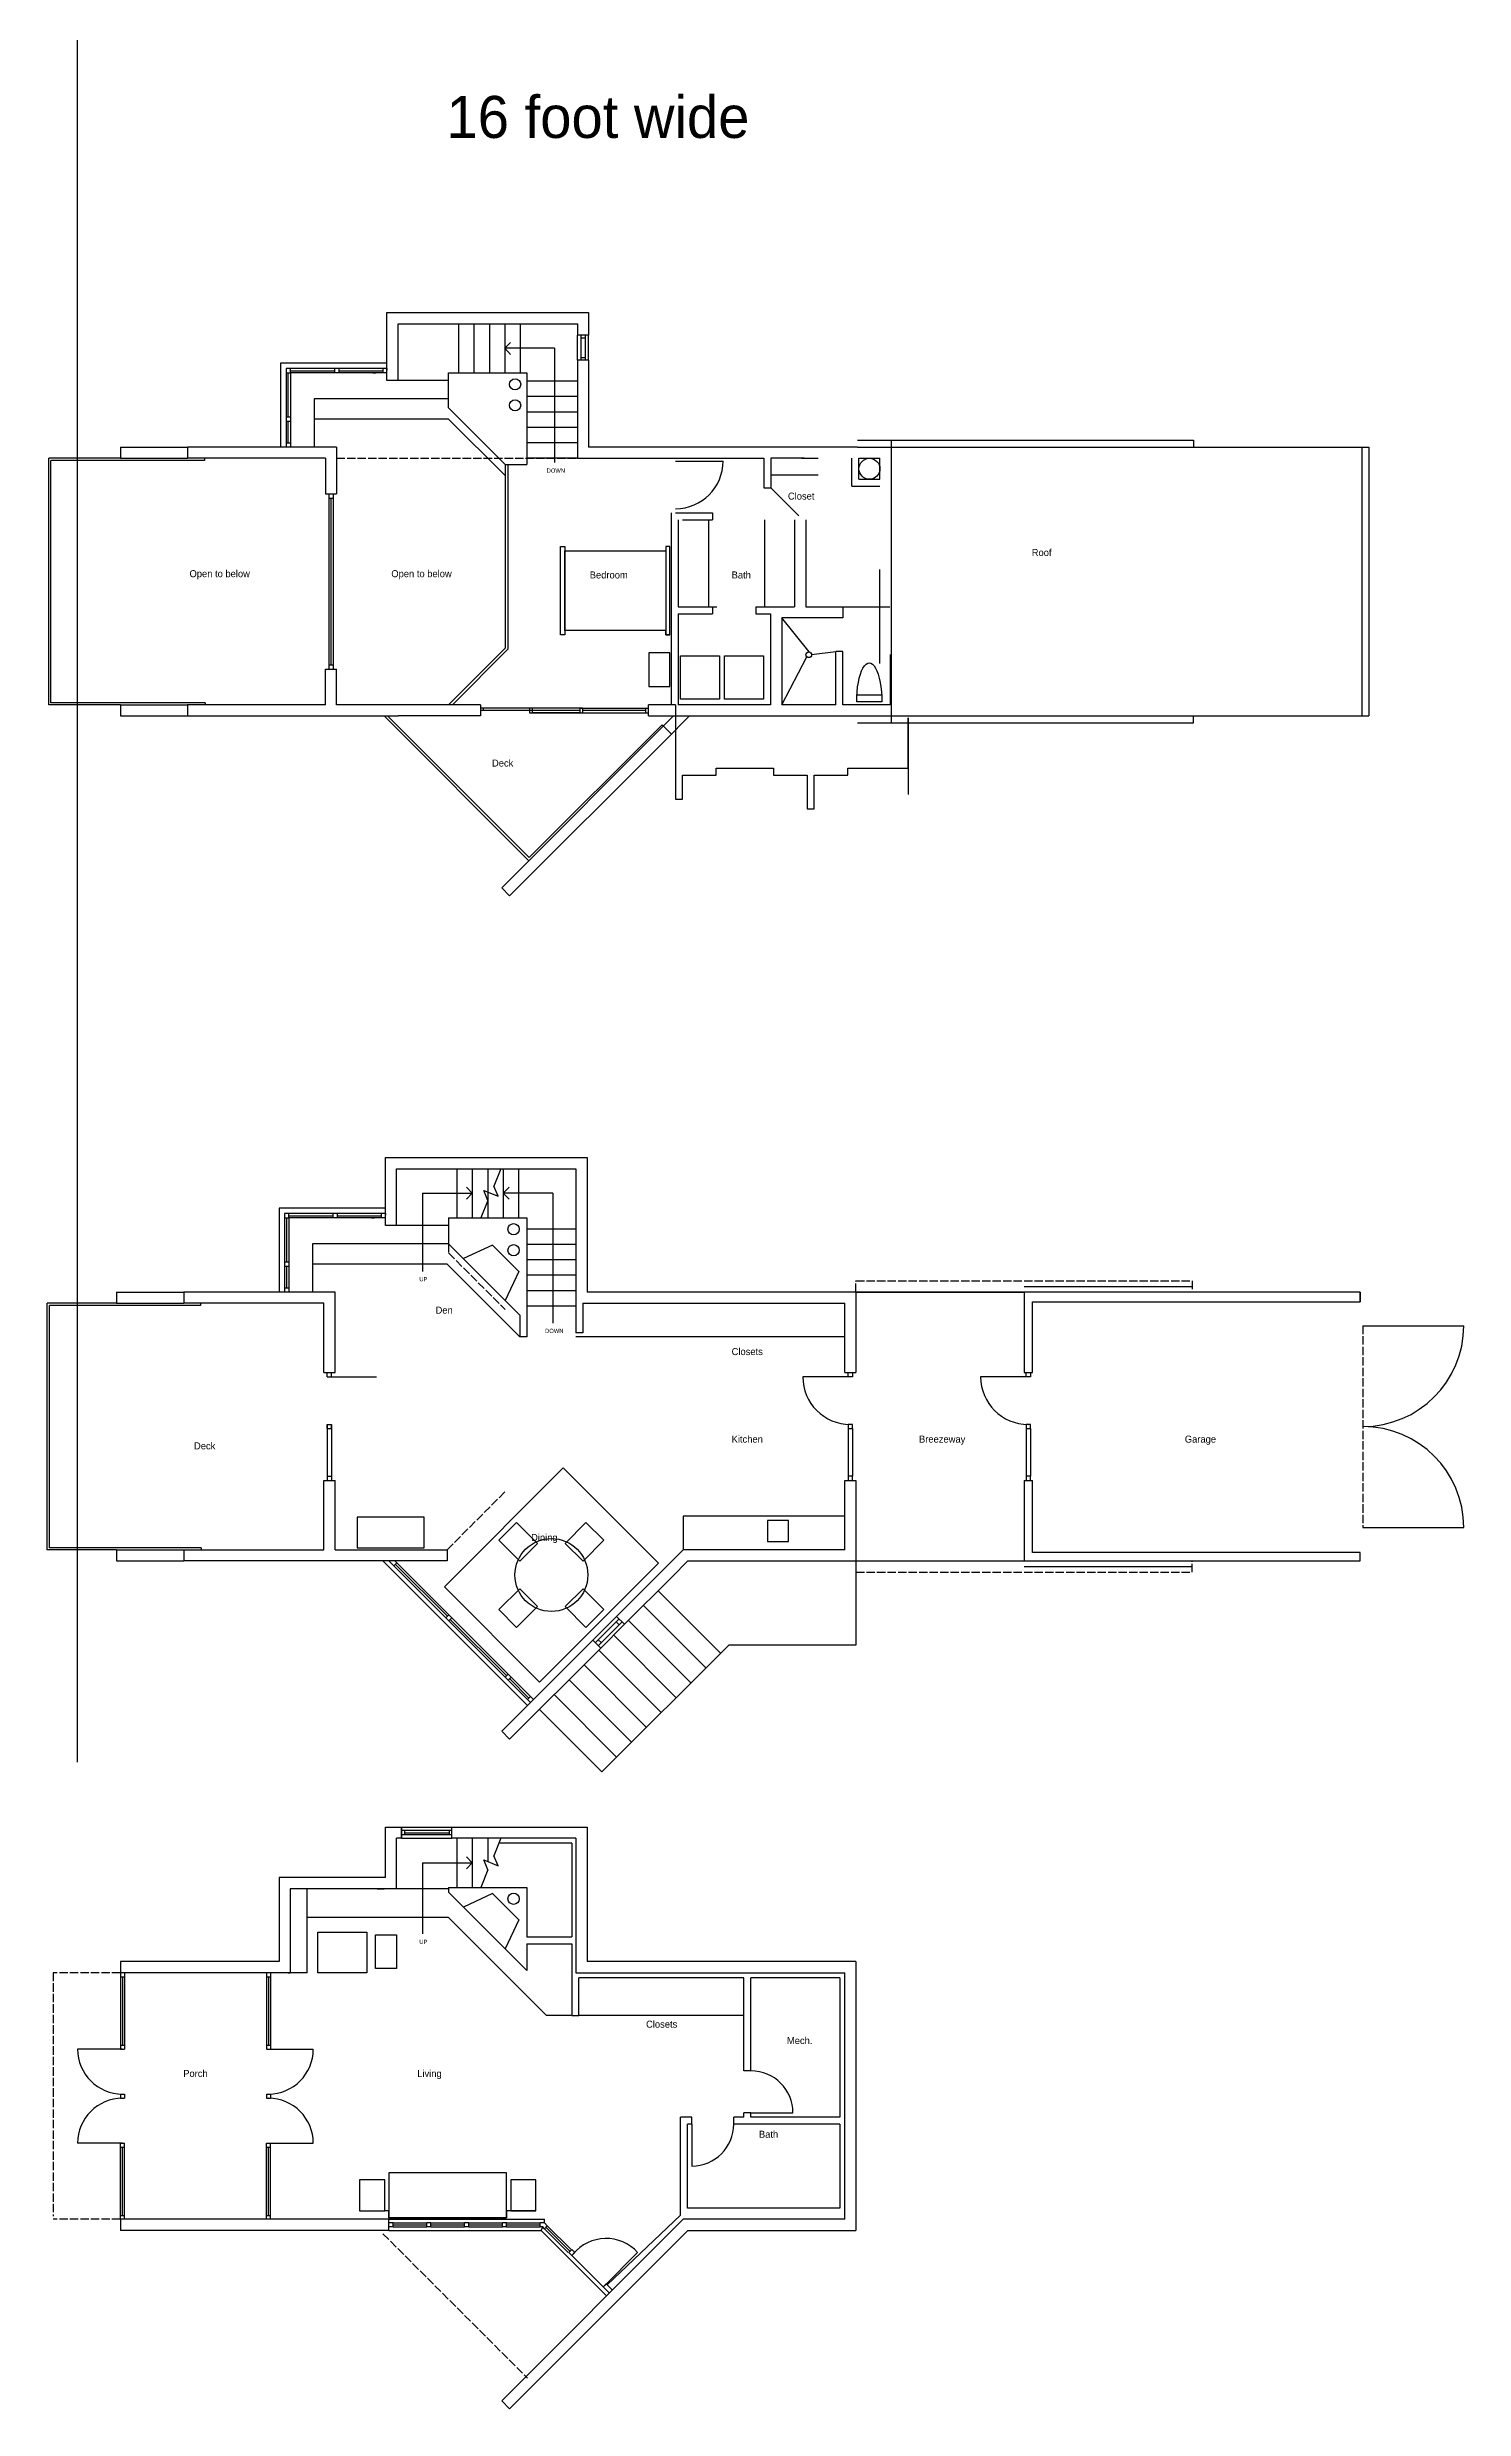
# Model space of a CAD drawing. Header units: inches. Extents: x -16498 to 2265, y 141 to 7454.
# Drawn here: x -3646 to -2634, y 1076 to 2762 of the extents above; entities that cross this region are included whole.
import ezdxf

# ---------------------------------------------------------------- set-up
doc = ezdxf.new("R2010")
doc.units = ezdxf.units.IN
doc.header["$LTSCALE"] = 0.5
doc.header["$MEASUREMENT"] = 0
doc.linetypes.add('ACAD_ISO02W100', pattern=[15, 12, -3])
doc.layers.get('0').update_dxf_attribs({"color": 253})
for name, color, linetype in [('A-doors', 254, 'Continuous'), ('A-Elev-North', 7, 'Continuous'), ('A-Elev-South', 7, 'Continuous'), ('A-fixtures', 140, 'Continuous'), ('A-furniture', 33, 'Continuous'), ('A-glazing', 252, 'Continuous'), ('A-millwork', 252, 'Continuous'), ('A-roof', 253, 'Continuous'), ('A-soffit', 251, 'ACAD_ISO02W100'), ('A-stairs', 252, 'Continuous'), ('A-text', 254, 'Continuous'), ('A-walls', 7, 'Continuous'), ('construction', 160, 'Continuous')]:
    doc.layers.add(name, color=color, linetype=linetype)

msp = doc.modelspace()

# ---------------------------------------------------------------- linework, layer by layer
for p, q in [((-2948.2, 1873.2), (-3068.2, 1873.2)), ((-3068.2, 1873.2), (-2948.2, 1873.2)), ((-3068.2, 1681.2), (-2948.2, 1681.2))]:
    msp.add_line(p, q)
at = {"layer": 'A-doors'}
for p, q in [((-3447.1, 2443), (-3439.1, 2443)), ((-3444.6, 2443), (-3444.6, 2318)), ((-3444.6, 2440), (-3441.6, 2440)), ((-3441.6, 2443), (-3441.6, 2318)), ((-3444.6, 2321), (-3441.6, 2321)), ((-2948.2, 1877.2), (-2828.2, 1877.2)), ((-2706.2, 1849.2), (-2634.2, 1849.2)), ((-3448.2, 1815.7), (-3440.7, 1815.7)), ((-3445.7, 1812.7), (-3442.7, 1812.7)), ((-3072.2, 1812.7), (-3106.2, 1812.7)), ((-3073.7, 1812.7), (-3073.7, 1815.7)), ((-3073.7, 1815.7), (-3070.7, 1815.7)), ((-3070.7, 1812.7), (-3073.7, 1812.7)), ((-3070.7, 1815.7), (-3070.7, 1812.7)), ((-2945.2, 1812.7), (-2979.2, 1812.7)), ((-2946.7, 1812.7), (-2946.7, 1815.7)), ((-2946.7, 1815.7), (-2943.7, 1815.7)), ((-2943.7, 1812.7), (-2946.7, 1812.7)), ((-2943.7, 1815.7), (-2943.7, 1812.7)), ((-3445.7, 1778.7), (-3442.7, 1778.7)), ((-3445.7, 1775.7), (-3445.7, 1778.7)), ((-3445.7, 1778.7), (-3442.7, 1778.7)), ((-3445.7, 1778.7), (-3445.7, 1775.7)), ((-3445.7, 1775.7), (-3442.7, 1775.7)), ((-3445.7, 1775.7), (-3442.7, 1775.7)), ((-3442.7, 1775.7), (-3442.7, 1778.7)), ((-3442.7, 1778.7), (-3442.7, 1775.7)), ((-3073.7, 1778.7), (-3073.7, 1775.7)), ((-3070.7, 1778.7), (-3073.7, 1778.7)), ((-3073.7, 1775.7), (-3070.7, 1775.7)), ((-3070.7, 1775.7), (-3070.7, 1778.7)), ((-2946.7, 1778.7), (-2946.7, 1775.7)), ((-2943.7, 1778.7), (-2946.7, 1778.7)), ((-2946.7, 1775.7), (-2943.7, 1775.7)), ((-2943.7, 1775.7), (-2943.7, 1778.7)), ((-3448.2, 1738.7), (-3440.7, 1738.7)), ((-3445.7, 1741.7), (-3442.7, 1741.7)), ((-3073.7, 1741.7), (-3073.7, 1738.7)), ((-3070.7, 1741.7), (-3073.7, 1741.7)), ((-3073.7, 1738.7), (-3070.7, 1738.7)), ((-3070.7, 1738.7), (-3070.7, 1741.7)), ((-2946.7, 1741.7), (-2946.7, 1738.7)), ((-2943.7, 1741.7), (-2946.7, 1741.7)), ((-2946.7, 1738.7), (-2943.7, 1738.7)), ((-2943.7, 1738.7), (-2943.7, 1741.7)), ((-2706.2, 1705.2), (-2634.2, 1705.2)), ((-2948.2, 1677.2), (-2828.2, 1677.2)), ((-3593.5, 1387.2, -4869.3), (-3593.5, 1384.2, -4869.3)), ((-3593.5, 1384.2, -4869.3), (-3590.5, 1384.2, -4869.3)), ((-3590.5, 1387.2, -4869.3), (-3590.5, 1384.2, -4869.3)), ((-3489.2, 1387.2), (-3489.2, 1384.2)), ((-3489.2, 1384.2), (-3486.2, 1384.2)), ((-3486.2, 1387.2), (-3486.2, 1384.2)), ((-3592, 1332.6, -4869.3), (-3624, 1332.6, -4869.3)), ((-3593.5, 1335.6, -4869.3), (-3593.5, 1332.6, -4869.3)), ((-3593.5, 1335.6, -4869.3), (-3590.5, 1335.6, -4869.3)), ((-3593.5, 1332.6, -4869.3), (-3590.5, 1332.6, -4869.3)), ((-3590.5, 1335.6, -4869.3), (-3590.5, 1332.6, -4869.3)), ((-3489.2, 1335.6), (-3486.2, 1335.6)), ((-3489.2, 1335.6), (-3489.2, 1332.6)), ((-3489.2, 1332.6), (-3486.2, 1332.6)), ((-3487.7, 1332.6), (-3455.7, 1332.6)), ((-3486.2, 1335.6), (-3486.2, 1332.6)), ((-3593.5, 1300.6, -4869.3), (-3590.5, 1300.6, -4869.3)), ((-3593.5, 1300.6, -4869.3), (-3593.5, 1297.6, -4869.3)), ((-3590.5, 1300.6, -4869.3), (-3590.5, 1297.6, -4869.3)), ((-3489.2, 1300.6), (-3489.2, 1297.6)), ((-3489.2, 1300.6), (-3486.2, 1300.6)), ((-3486.2, 1300.6), (-3486.2, 1297.6)), ((-3593.5, 1297.6, -4869.3), (-3590.5, 1297.6, -4869.3)), ((-3489.2, 1297.6), (-3486.2, 1297.6)), ((-3143.2, 1287.2), (-3113.2, 1287.2)), ((-3592, 1265.6, -4869.3), (-3624, 1265.6, -4869.3)), ((-3593.5, 1265.6, -4869.3), (-3590.5, 1265.6, -4869.3)), ((-3593.5, 1262.6, -4869.3), (-3593.5, 1265.6, -4869.3)), ((-3590.5, 1262.6, -4869.3), (-3590.5, 1265.6, -4869.3)), ((-3489.2, 1262.6), (-3489.2, 1265.6)), ((-3489.2, 1265.6), (-3486.2, 1265.6)), ((-3487.7, 1265.6), (-3455.7, 1265.6)), ((-3486.2, 1262.6), (-3486.2, 1265.6)), ((-3185.5, 1279.2), (-3185.5, 1249.2)), ((-3593.5, 1262.6, -4869.3), (-3590.5, 1262.6, -4869.3)), ((-3489.2, 1262.6), (-3486.2, 1262.6)), ((-3593.5, 1214, -4869.3), (-3590.5, 1214, -4869.3)), ((-3593.5, 1211.2, -4869.3), (-3593.5, 1214, -4869.3)), ((-3590.5, 1211.2, -4869.3), (-3590.5, 1214, -4869.3)), ((-3489.2, 1211.2), (-3489.2, 1214)), ((-3489.2, 1214), (-3486.2, 1214)), ((-3486.2, 1211.2), (-3486.2, 1214)), ((-3248.1, 1163.5), (-3224.1, 1187.5))]:
    msp.add_line(p, q, dxfattribs=at)
at = {"layer": 'A-doors', "color": 252}
for p, q in [((-2946.7, 1775.7), (-2946.7, 1741.7)), ((-2943.7, 1775.7), (-2943.7, 1741.7))]:
    msp.add_line(p, q, dxfattribs=at)
at = {"layer": 'A-doors'}
for centre, radius, start, end in [((-3197.1, 2466.5), 34, 270, 0), ((-2706.2, 1849.2), 72, 270, 0), ((-3072.2, 1812.7), 34, 180, 270), ((-2945.2, 1812.7), 34, 180, 270), ((-2706.2, 1705.2), 72, 0, 90), ((-3592, 1332.6, -4869.3), 32, 180, 270), ((-3487.7, 1332.6), 32, 270, 0), ((-3143.2, 1287.2), 30, 0, 90), ((-3592, 1265.6, -4869.3), 32, 90, 180), ((-3487.7, 1265.6), 32, 0, 90), ((-3185.5, 1279.2), 30, 270, 0), ((-3246.6, 1167.1), 30.4, 42.2483, 140.4556)]:
    msp.add_arc(centre, radius, start, end, dxfattribs=at)
at = {"layer": 'A-Elev-North', "color": 253}
for p, q in [((-3403.1, 2536.5), (-3479.1, 2536.5)), ((-3479.1, 2536.5), (-3479.1, 2476.5)), ((-3359.1, 2524), (-3395.1, 2524)), ((-3455.1, 2511), (-3455.1, 2476.5)), ((-3359.1, 2511), (-3455.1, 2511)), ((-3455.1, 2511), (-3455.1, 2476.5)), ((-3404.2, 1933.2), (-3480.2, 1933.2)), ((-3480.2, 1933.2), (-3480.2, 1873.2)), ((-3359.1, 1907.7), (-3456.2, 1907.7)), ((-3456.2, 1907.7), (-3456.2, 1873.2)), ((-3359.1, 1920.7), (-3396.2, 1920.7)), ((-3359.1, 1447.2), (-3396.2, 1447.2))]:
    msp.add_line(p, q, dxfattribs=at)
at = {"layer": 'A-Elev-North', "color": 252}
for p, q in [((-3440.6, 2532.5), (-3440.6, 2529.5)), ((-3437.6, 2532.5), (-3437.6, 2529.5)), ((-3441.7, 1929.2), (-3441.7, 1926.2)), ((-3438.7, 1929.2), (-3438.7, 1926.2))]:
    msp.add_line(p, q, dxfattribs=at)
at = {"layer": 'A-Elev-North'}
for p, q in [((-3403.1, 2532.5), (-3403.1, 2531.5)), ((-3404.2, 1929.2), (-3404.2, 1928.2)), ((-3271.2, 1479.7), (-3271.2, 1412.8)), ((-3271.2, 1407.8), (-3271.2, 1356.7))]:
    msp.add_line(p, q, dxfattribs=at)
at = {"layer": 'A-Elev-North', "color": 254}
for p, q in [((-3401.7, 1681.2), (-3398.1, 1677.7)), ((-3396, 1679.8), (-3397.4, 1681.2)), ((-3361.1, 1640.6), (-3358.9, 1638.5)), ((-3356.8, 1640.6), (-3358.9, 1642.7)), ((-3358.9, 1638.5), (-3357.9, 1639.5))]:
    msp.add_line(p, q, dxfattribs=at)
at = {"layer": 'A-Elev-North', "color": 7}
for p, q in [((-3318.6, 1598.2), (-3316.5, 1596)), ((-3316.5, 1600.3), (-3314.4, 1598.2)), ((-3302.7, 1582.3), (-3300.6, 1580.1)), ((-3300.6, 1584.4), (-3298.5, 1582.3))]:
    msp.add_line(p, q, dxfattribs=at)
at = {"layer": 'A-Elev-South', "color": 253}
for p, q in [((-3593.5, 2476.5, -4869.3), (-3545.5, 2476.5, -4869.3)), ((-3593.5, 2468.5, -4869.3), (-3545.5, 2468.5, -4869.3)), ((-3593.5, 2292.5, -4869.3), (-3545.5, 2292.5, -4869.3)), ((-3593.5, 2284.5, -4869.3), (-3545.5, 2284.5, -4869.3)), ((-3265.4, 2286.7), (-3299.4, 2286.7)), ((-3596.2, 1873.2), (-3548.2, 1873.2)), ((-3596.2, 1865.2), (-3548.2, 1865.2)), ((-3596.2, 1689.2), (-3548.2, 1689.2)), ((-3548.2, 1689.2), (-3448.2, 1689.2)), ((-3440.2, 1689.2), (-3360.2, 1689.2)), ((-3596.2, 1681.2), (-3548.2, 1681.2)), ((-3068.2, 1681.2), (-3068.2, 1621.2)), ((-3209.4, 1660), (-3164.9, 1615.5)), ((-3230.6, 1638.8), (-3186.1, 1594.3)), ((-3220, 1649.4), (-3175.5, 1604.9)), ((-3159.1, 1621.2), (-3249.7, 1530.6)), ((-3241.2, 1628.2), (-3196.7, 1583.6)), ((-3068.2, 1621.2), (-3159.1, 1621.2)), ((-3262.4, 1607), (-3217.9, 1562.4)), ((-3251.8, 1617.6), (-3207.3, 1573)), ((-3283.7, 1585.8), (-3239.1, 1541.2)), ((-3273, 1596.4), (-3228.5, 1551.8)), ((-3294.3, 1575.2), (-3249.7, 1530.6))]:
    msp.add_line(p, q, dxfattribs=at)
at = {"layer": 'A-Elev-South', "color": 7}
for p, q in [((-3545.5, 2284.5, -4869.3), (-3395.1, 2284.5)), ((-3315.5, 1553.9), (-3250.4, 1619)), ((-3321.1, 1559.6), (-3315.5, 1553.9))]:
    msp.add_line(p, q, dxfattribs=at)
at = {"layer": 'A-Elev-South', "color": 250}
msp.add_line((-3265.4, 2290.2), (-3299.4, 2290.2), dxfattribs=at)
at = {"layer": 'A-Elev-South', "color": 251}
for p in [(-3265.4, 2290.2), (-3263.4, 2290.2)]:
    msp.add_line(p, (-3216.4, 2290.2), dxfattribs=at)
at = {"layer": 'A-fixtures'}
for p, q in [((-3101.7, 2330.2), (-3121.2, 2354.5)), ((-3121.2, 2292.5), (-3103.3, 2326.8)), ((-3099.9, 2328.5), (-3082.7, 2330.5)), ((-3049.7, 2294.5), (-3067.7, 2294.5)), ((-3067.5, 2299.5), (-3049.8, 2299.5))]:
    msp.add_line(p, q, dxfattribs=at)
for points in [[(-3193.6, 2327.5), (-3165.6, 2327.5), (-3165.6, 2296.5), (-3193.6, 2296.5), (-3193.6, 2327.5)], [(-3162.2, 2327.5), (-3134.2, 2327.5), (-3134.2, 2296.5), (-3162.2, 2296.5), (-3162.2, 2327.5)]]:
    msp.add_lwpolyline(points, dxfattribs=at)
for centre, radius in [((-3058.6, 2461), 7.5), ((-3101.9, 2328.2), 2)]:
    msp.add_circle(centre, radius, dxfattribs=at)
at = {"layer": 'A-fixtures', "extrusion": (0, 0, -1)}
msp.add_ellipse((-3058.7, 2294.5), major_axis=(0, -28), ratio=0.321429, start_param=1.570796, end_param=4.712389, dxfattribs=at)
at = {"layer": 'A-furniture'}
for points in [[(-3201.1, 2342.5), (-3201.1, 2405.5), (-3204.1, 2405.5), (-3204.1, 2342.5), (-3201.1, 2342.5), (-3204.1, 2342.5), (-3204.1, 2345.5), (-3276.1, 2345.5), (-3276.1, 2342.5), (-3276.1, 2342.5), (-3279.1, 2342.5), (-3279.1, 2405.5), (-3276.1, 2405.5), (-3276.1, 2402.5), (-3276.1, 2345.5), (-3276.1, 2402.5), (-3204.1, 2402.5)], [(-3216.1, 2329.5), (-3216.1, 2305.5), (-3201.1, 2305.5), (-3201.1, 2329.5), (-3216.1, 2329.5)], [(-3424.5, 1712.5), (-3424.5, 1690.5), (-3376.5, 1690.5), (-3376.5, 1712.5), (-3424.5, 1712.5)], [(-3295.6, 1693.8), (-3310.5, 1708.7), (-3323.2, 1696), (-3308.3, 1681.1), (-3295.6, 1693.8)], [(-3263.1, 1681.1), (-3248.2, 1696), (-3261, 1708.7), (-3275.8, 1693.8), (-3263.1, 1681.1)], [(-3295.6, 1648.6), (-3310.5, 1633.7), (-3323.2, 1646.5), (-3308.3, 1661.3), (-3295.6, 1648.6)], [(-3263.1, 1661.3), (-3248.2, 1646.5), (-3261, 1633.7), (-3275.8, 1648.6), (-3263.1, 1661.3)], [(-3411.2, 1414.2), (-3396.2, 1414.2), (-3396.2, 1390.2), (-3411.2, 1390.2), (-3411.2, 1414.2)], [(-3296.7, 1217.3), (-3296.7, 1239.3), (-3314.7, 1239.3), (-3314.7, 1217.3), (-3296.7, 1217.3), (-3314.7, 1217.3), (-3317.7, 1217.3), (-3317.7, 1212.3), (-3317.7, 1244.3), (-3401.7, 1244.3), (-3401.7, 1212.3), (-3317.7, 1212.3), (-3401.7, 1212.3), (-3401.7, 1217.3), (-3404.7, 1217.3), (-3404.7, 1239.3), (-3422.7, 1239.3), (-3422.7, 1217.3), (-3404.7, 1217.3)]]:
    msp.add_lwpolyline(points, dxfattribs=at)
for points in [[(-3362.1, 1662.7), (-3294.2, 1594.8), (-3209.3, 1679.7), (-3277.2, 1747.6)], [(-3452.4, 1416.2), (-3417.4, 1416.2), (-3417.4, 1387.2), (-3452.4, 1387.2)]]:
    msp.add_lwpolyline(points, close=True, dxfattribs=at)
msp.add_circle((-3285.7, 1671.2), 26, dxfattribs=at)
at = {"layer": 'A-glazing'}
for p, q in [((-3264.6, 2556.5), (-3264.6, 2538.5)), ((-3264.6, 2554.5), (-3261.6, 2554.5)), ((-3261.6, 2556.5), (-3261.6, 2538.5)), ((-3403.1, 2532.5), (-3475.1, 2532.5)), ((-3475.1, 2532.5), (-3475.1, 2529.5)), ((-3475.1, 2529.5), (-3475.1, 2476.5)), ((-3475.1, 2529.5), (-3472.1, 2529.5)), ((-3473.6, 2498), (-3473.6, 2529.5)), ((-3472.1, 2529.5), (-3472.1, 2532.5)), ((-3472.1, 2531), (-3440.6, 2531)), ((-3472.1, 2529.5), (-3472.1, 2476.5)), ((-3403.1, 2529.5), (-3472.1, 2529.5)), ((-3437.6, 2531), (-3406.1, 2531)), ((-3411.1, 2532.5), (-3413.1, 2532.5)), ((-3413.1, 2529.5), (-3411.1, 2529.5)), ((-3406.1, 2532.5), (-3406.1, 2529.5)), ((-3264.6, 2540.5), (-3261.6, 2540.5)), ((-3475.1, 2498), (-3472.1, 2498)), ((-3475.1, 2495), (-3472.1, 2495)), ((-3475.1, 2479.5), (-3472.1, 2479.5)), ((-3473.6, 2479.5), (-3473.6, 2495)), ((-3593.5, 2468.5, -4869.3), (-3643.1, 2468.5)), ((-3301.7, 2181.2), (-3404.9, 2284.4)), ((-3336.4, 2290.2), (-3336.4, 2288.5)), ((-3334.4, 2290.2), (-3334.4, 2288.5)), ((-3301.4, 2290.2), (-3301.4, 2286.7)), ((-3301.4, 2286.7), (-3216.4, 2286.7)), ((-3299.4, 2290.2), (-3299.4, 2286.7)), ((-3265.4, 2290.2), (-3265.4, 2286.7)), ((-3265.4, 2286.7), (-3216.4, 2286.7)), ((-3263.4, 2290.2), (-3263.4, 2286.7)), ((-3218.4, 2290.2), (-3218.4, 2286.7)), ((-3476.2, 1929.2), (-3476.2, 1926.2)), ((-3404.2, 1929.2), (-3476.2, 1929.2)), ((-3476.2, 1926.2), (-3473.2, 1926.2)), ((-3476.2, 1926.2), (-3476.2, 1873.2)), ((-3474.7, 1894.7), (-3474.7, 1926.2)), ((-3473.2, 1926.2), (-3473.2, 1929.2)), ((-3473.2, 1927.7), (-3441.7, 1927.7)), ((-3404.2, 1926.2), (-3473.2, 1926.2)), ((-3473.2, 1926.2), (-3473.2, 1873.2)), ((-3438.7, 1927.7), (-3407.2, 1927.7)), ((-3412.2, 1929.2), (-3414.2, 1929.2)), ((-3414.2, 1926.2), (-3412.2, 1926.2)), ((-3407.2, 1929.2), (-3407.2, 1926.2)), ((-3476.2, 1894.7), (-3473.2, 1894.7)), ((-3476.2, 1891.7), (-3473.2, 1891.7)), ((-3474.7, 1876.2), (-3474.7, 1891.7)), ((-3476.2, 1876.2), (-3473.2, 1876.2)), ((-3596.2, 1865.2), (-3644.2, 1865.2)), ((-3302.8, 1578), (-3406, 1681.2)), ((-3361.1, 1640.6), (-3398.1, 1677.7)), ((-3360, 1641.7), (-3397.1, 1678.7)), ((-3358.9, 1642.7), (-3396, 1679.8)), ((-3318.6, 1598.2), (-3358.9, 1638.5)), ((-3317.6, 1599.2), (-3357.9, 1639.5)), ((-3316.5, 1600.3), (-3356.8, 1640.6)), ((-3254.3, 1622.9), (-3237.4, 1639.8)), ((-3237.4, 1635.6), (-3239.5, 1637.7)), ((-3250.1, 1622.9), (-3252.2, 1625)), ((-3302.7, 1582.3), (-3316.5, 1596)), ((-3301.7, 1583.3), (-3315.4, 1597.1)), ((-3300.6, 1584.4), (-3314.4, 1598.2)), ((-3356.7, 1488.7), (-3392.7, 1488.7)), ((-3356.7, 1485.7), (-3392.7, 1485.7)), ((-3390.7, 1488.7), (-3390.7, 1485.7)), ((-3390.7, 1487.2), (-3358.7, 1487.2)), ((-3358.7, 1488.7), (-3358.7, 1485.7)), ((-3593.5, 1384.2, -4869.3), (-3593.5, 1335.6, -4869.3)), ((-3590.5, 1384.2, -4869.3), (-3590.5, 1335.6, -4869.3)), ((-3489.2, 1384.2), (-3489.2, 1335.6)), ((-3486.2, 1384.2), (-3486.2, 1335.6)), ((-3593.5, 1214, -4869.3), (-3593.5, 1262.6, -4869.3)), ((-3590.5, 1214, -4869.3), (-3590.5, 1262.6, -4869.3)), ((-3489.2, 1214), (-3489.2, 1262.6)), ((-3486.2, 1214), (-3486.2, 1262.6)), ((-3398.7, 1208.7), (-3374.7, 1208.7)), ((-3398.7, 1205.7), (-3374.7, 1205.7)), ((-3371.7, 1208.7), (-3347.7, 1208.7)), ((-3371.7, 1207.2), (-3371.7, 1207.2)), ((-3371.7, 1205.7), (-3347.7, 1205.7)), ((-3344.7, 1208.7), (-3320.7, 1208.7)), ((-3344.7, 1205.7), (-3320.7, 1205.7)), ((-3317.7, 1208.7), (-3293.7, 1208.7)), ((-3317.7, 1205.7), (-3293.7, 1205.7)), ((-3290.7, 1204.5), (-3273.7, 1187.5)), ((-3288.6, 1206.6), (-3271.6, 1189.6))]:
    msp.add_line(p, q, dxfattribs=at)
at = {"layer": 'A-glazing', "color": 252}
for p, q in [((-3445.7, 1775.7), (-3445.7, 1741.7)), ((-3442.7, 1775.7), (-3442.7, 1741.7)), ((-3073.7, 1775.7), (-3073.7, 1741.7)), ((-3070.7, 1775.7), (-3070.7, 1741.7))]:
    msp.add_line(p, q, dxfattribs=at)
at = {"layer": 'A-glazing', "color": 254}
for p, q in [((-3398.1, 1677.7), (-3396, 1679.8)), ((-3361.1, 1640.6), (-3358.9, 1642.7)), ((-3358.9, 1638.5), (-3356.8, 1640.6)), ((-3318.6, 1598.2), (-3316.5, 1600.3)), ((-3316.5, 1596), (-3314.4, 1598.2)), ((-3302.7, 1582.3), (-3300.6, 1584.4)), ((-3398.7, 1208.7), (-3401.7, 1208.7)), ((-3398.7, 1205.7), (-3401.7, 1205.7)), ((-3398.7, 1205.7), (-3398.7, 1208.7)), ((-3371.7, 1208.7), (-3374.7, 1208.7)), ((-3374.7, 1205.7), (-3374.7, 1208.7)), ((-3371.7, 1205.7), (-3374.7, 1205.7)), ((-3371.7, 1205.7), (-3371.7, 1208.7)), ((-3344.7, 1208.7), (-3347.7, 1208.7)), ((-3347.7, 1205.7), (-3347.7, 1208.7)), ((-3344.7, 1205.7), (-3347.7, 1205.7)), ((-3344.7, 1205.7), (-3344.7, 1208.7)), ((-3317.7, 1208.7), (-3320.7, 1208.7)), ((-3320.7, 1205.7), (-3320.7, 1208.7)), ((-3317.7, 1205.7), (-3320.7, 1205.7)), ((-3317.7, 1205.7), (-3317.7, 1208.7)), ((-3293.7, 1205.7), (-3293.7, 1208.7)), ((-3290.7, 1208.7), (-3293.7, 1208.7)), ((-3291.9, 1205.7), (-3293.7, 1205.7)), ((-3290.7, 1204.5), (-3291.9, 1205.7)), ((-3288.6, 1206.6), (-3290.7, 1208.7)), ((-3290.7, 1204.5), (-3288.6, 1206.6)), ((-3273.2, 1187.5), (-3271.1, 1189.6)), ((-3273.2, 1187.5), (-3271.1, 1185.4)), ((-3271.1, 1189.6), (-3269, 1187.5)), ((-3271.1, 1185.4), (-3269, 1187.5)), ((-3248.7, 1162.9), (-3246.5, 1165.1))]:
    msp.add_line(p, q, dxfattribs=at)
at = {"layer": 'A-glazing', "color": 253}
for p, q in [((-3256.1, 1624.6), (-3239.1, 1641.6)), ((-3252.2, 1620.7), (-3235.2, 1637.7)), ((-3250.4, 1619), (-3233.5, 1636)), ((-3398.7, 1207.2), (-3374.7, 1207.2)), ((-3371.7, 1207.2), (-3347.7, 1207.2)), ((-3344.7, 1207.2), (-3320.7, 1207.2)), ((-3317.7, 1207.2), (-3293.7, 1207.2)), ((-3289.6, 1205.5), (-3272.6, 1188.5))]:
    msp.add_line(p, q, dxfattribs=at)
at = {"layer": 'A-millwork'}
for p, q in [((-3593.5, 2468.5, -4869.3), (-3644.6, 2468.5)), ((-3644.6, 2292.5), (-3644.6, 2468.5)), ((-3533.5, 2467, -4869.3), (-3643.1, 2467)), ((-3643.1, 2294), (-3643.1, 2467)), ((-3533.5, 2468.5, -4869.3), (-3533.5, 2467, -4869.3)), ((-3197.1, 2466.5), (-3163.1, 2466.5)), ((-3173.6, 2424.5), (-3173.6, 2362.5)), ((-3133.6, 2424.5), (-3133.6, 2362.5)), ((-3533, 2294, -4869.3), (-3643.1, 2294)), ((-3533, 2294, -4869.3), (-3533, 2292.5, -4869.3)), ((-3593.5, 2292.5, -4869.3), (-3644.6, 2292.5)), ((-3301.6, 2183.4), (-3402.7, 2284.5)), ((-3299.4, 2290.2), (-3336.4, 2290.2)), ((-3265.4, 2288.5), (-3336.4, 2288.5)), ((-3206.7, 2278.3), (-3301.6, 2183.4)), ((-3299.4, 2290.2), (-3300.4, 2290.2)), ((-3265.4, 2288.5), (-3300.4, 2288.5)), ((-3263.4, 2290.2), (-3265.4, 2290.2)), ((-3218.4, 2288.5), (-3263.4, 2288.5)), ((-3218.4, 2288.5), (-3263.4, 2288.5)), ((-3645.7, 1689.2), (-3645.7, 1865.2)), ((-3596.2, 1865.2), (-3645.7, 1865.2)), ((-3644.2, 1690.7), (-3644.2, 1863.7)), ((-3536.2, 1863.7), (-3644.2, 1863.7)), ((-3536.2, 1865.2), (-3536.2, 1863.7)), ((-3076.2, 1841.2), (-3268.2, 1841.2)), ((-3076.2, 1713.2), (-3191.5, 1713.2)), ((-3191.5, 1713.2), (-3191.5, 1689.2)), ((-3116.5, 1710.2), (-3131.5, 1710.2)), ((-3131.5, 1710.2), (-3131.5, 1695.2)), ((-3116.5, 1695.2), (-3116.5, 1710.2)), ((-3596.2, 1689.2), (-3645.7, 1689.2)), ((-3535.7, 1690.7), (-3644.2, 1690.7)), ((-3535.7, 1690.7), (-3535.7, 1689.2)), ((-3131.5, 1695.2), (-3116.5, 1695.2)), ((-3460.2, 1387.2), (-3460.2, 1447.2)), ((-3148.2, 1356.7), (-3266.2, 1356.7))]:
    msp.add_line(p, q, dxfattribs=at)
at = {"layer": 'A-roof'}
for p, q in [((-3067.1, 2481.5), (-2827.1, 2481.5)), ((-3043.1, 2481.5), (-3043.1, 2476.5)), ((-2827.1, 2481.5), (-2827.1, 2476.5)), ((-3067.1, 2476.5), (-2707.1, 2476.5)), ((-2707.1, 2476.5), (-2707.1, 2284.5)), ((-2707.1, 2476.5), (-2702.1, 2476.5)), ((-2702.1, 2476.5), (-2702.1, 2284.5)), ((-3067.1, 2284.5), (-2707.1, 2284.5)), ((-3067.1, 2279.5), (-2827.1, 2279.5)), ((-3043.1, 2284.5), (-3043.1, 2279.5)), ((-2827.1, 2279.5), (-2827.1, 2284.5)), ((-2707.1, 2284.5), (-2702.1, 2284.5))]:
    msp.add_line(p, q, dxfattribs=at)
at = {"layer": 'A-soffit'}
for p, q in [((-3439.1, 2468.5), (-3267.1, 2468.5)), ((-3359.1, 1907.7), (-3359.1, 1901.1)), ((-3359.1, 1901.1), (-3318.7, 1860.7)), ((-3068.2, 1881.2), (-2828.2, 1881.2)), ((-3068.2, 1873.2), (-3068.2, 1881.2)), ((-2828.2, 1881.2), (-2828.2, 1873.2)), ((-2706.2, 1849.2), (-2706.2, 1705.2)), ((-3360.2, 1689.2), (-3318.7, 1730.7)), ((-3068.2, 1681.2), (-3068.2, 1673.2)), ((-3068.2, 1673.2), (-2828.2, 1673.2)), ((-2828.2, 1673.2), (-2828.2, 1681.2)), ((-3641.5, 1387.2, -4869.3), (-3641.5, 1213.4, -4869.3)), ((-3593.5, 1387.2, -4869.3), (-3641.5, 1387.2, -4869.3)), ((-3593.5, 1211.2, -4869.3), (-3641.5, 1211.2, -4869.3)), ((-3406, 1200.9), (-3302.7, 1097.7))]:
    msp.add_line(p, q, dxfattribs=at)
at = {"layer": 'A-stairs'}
for p, q in [((-3352, 2564.5), (-3352, 2529.5)), ((-3341, 2564.5), (-3341, 2529.5)), ((-3330, 2564.5), (-3330, 2529.5)), ((-3319, 2564.5), (-3319, 2529.5)), ((-3308, 2564.5), (-3308, 2529.5)), ((-3267.1, 2523.5), (-3303.2, 2523.5)), ((-3267.1, 2512.5), (-3303.2, 2512.5)), ((-3359.1, 2496.5), (-3455.1, 2496.5)), ((-3318.7, 2456.1), (-3359.1, 2496.5)), ((-3267.1, 2501.5), (-3303.2, 2501.5)), ((-3267.1, 2490.5), (-3303.2, 2490.5)), ((-3267.1, 2479.5), (-3303.2, 2479.5)), ((-3267.1, 2468.5), (-3303.2, 2468.5)), ((-3353.2, 1961.2), (-3353.2, 1926.2)), ((-3342.2, 1961.2), (-3342.2, 1926.2)), ((-3331.2, 1961.2), (-3331.2, 1926.2)), ((-3321.7, 1961.2), (-3326.8, 1948.8)), ((-3320.2, 1961.2), (-3320.2, 1926.2)), ((-3309.2, 1961.2), (-3309.2, 1926.2)), ((-3334, 1945.8), (-3323.8, 1941.6)), ((-3331, 1938.6), (-3334, 1945.8)), ((-3323.8, 1941.6), (-3326.8, 1948.8)), ((-3331, 1938.6), (-3336.2, 1926.2)), ((-3268.2, 1918.2), (-3303.2, 1918.2)), ((-3268.2, 1907.2), (-3303.2, 1907.2)), ((-3360.2, 1893.2), (-3456.2, 1893.2)), ((-3308.2, 1841.2), (-3360.2, 1893.2)), ((-3268.2, 1896.2), (-3303.2, 1896.2)), ((-3268.2, 1885.2), (-3303.2, 1885.2)), ((-3268.2, 1874.2), (-3303.2, 1874.2)), ((-3268.2, 1863.2), (-3303.2, 1863.2)), ((-3353.2, 1483.2), (-3353.2, 1448.2)), ((-3342.2, 1483.2), (-3342.2, 1448.2)), ((-3331, 1460.6), (-3334, 1467.8)), ((-3334, 1467.8), (-3323.8, 1463.6)), ((-3331.2, 1483.2), (-3331.2, 1466.6)), ((-3321.7, 1483.2), (-3326.8, 1470.8)), ((-3323.8, 1463.6), (-3326.8, 1470.8)), ((-3331, 1460.6), (-3336.2, 1448.2)), ((-3359.1, 1426.7), (-3289.1, 1356.7)), ((-3271.7, 1356.7), (-3289.1, 1356.7))]:
    msp.add_line(p, q, dxfattribs=at)
at = {"layer": 'A-text'}
for p, q in [((-3319, 2547), (-3314.8, 2551.2)), ((-3319, 2547), (-3314.8, 2542.7)), ((-3283.5, 2547), (-3319, 2547)), ((-3283.5, 2547), (-3283.5, 2465.4)), ((-3377.7, 1943.7), (-3342.2, 1943.7)), ((-3377.7, 1943.7), (-3377.7, 1888)), ((-3342.2, 1943.7), (-3346.4, 1948)), ((-3342.2, 1943.7), (-3346.4, 1939.5)), ((-3320.2, 1943.7), (-3315.9, 1948)), ((-3320.2, 1943.7), (-3315.9, 1939.5)), ((-3284.7, 1943.7), (-3320.2, 1943.7)), ((-3284.7, 1943.7), (-3284.7, 1851.1)), ((-3342.2, 1465.7), (-3346.4, 1469.9)), ((-3377.7, 1465.7), (-3377.7, 1415)), ((-3377.7, 1465.7), (-3342.2, 1465.7)), ((-3342.2, 1465.7), (-3346.4, 1461.5))]:
    msp.add_line(p, q, dxfattribs=at)
at = {"layer": 'A-walls'}
for p, q in [((-3403.1, 2572.5), (-3259.1, 2572.5)), ((-3403.1, 2524), (-3403.1, 2572.5)), ((-3395.1, 2564.5), (-3267.1, 2564.5)), ((-3395.1, 2524), (-3395.1, 2564.5)), ((-3267.1, 2564.5), (-3267.1, 2556.5)), ((-3259.1, 2572.5), (-3259.1, 2556.5)), ((-3259.1, 2556.5), (-3267.1, 2556.5)), ((-3267.1, 2538.5), (-3267.1, 2468.5)), ((-3259.1, 2538.5), (-3267.1, 2538.5)), ((-3259.1, 2538.5), (-3259.1, 2476.5)), ((-3395.1, 2524), (-3403.1, 2524)), ((-3439.1, 2476.5), (-3545.5, 2476.5, -4869.3)), ((-3545.5, 2476.5, -4869.3), (-3545.5, 2468.5, -4869.3)), ((-3447.1, 2468.5), (-3545.5, 2468.5, -4869.3)), ((-3447.1, 2468.5), (-3447.1, 2443)), ((-3439.1, 2476.5), (-3439.1, 2468.5)), ((-3439.1, 2468.5), (-3439.1, 2443)), ((-3267.1, 2468.5), (-3134.1, 2468.5)), ((-3067.1, 2476.5), (-3259.1, 2476.5)), ((-3134.1, 2468.5), (-3134.1, 2447.5)), ((-3129.1, 2468.5), (-3129.1, 2447.5)), ((-3105.1, 2468.5), (-3129.1, 2468.5)), ((-3107.1, 2468.5), (-3095.1, 2468.5)), ((-3071.1, 2448.5), (-3071.1, 2468.5)), ((-3066.1, 2453.5), (-3066.1, 2468.5)), ((-3066.1, 2468.5), (-3051.1, 2468.5)), ((-3051.1, 2453.5), (-3051.1, 2468.5)), ((-3043.1, 2476.5), (-3043.1, 2284.5)), ((-3134.1, 2447.5), (-3129.1, 2447.5)), ((-3129.1, 2447.5), (-3109.1, 2427.5)), ((-3071.1, 2448.5), (-3051.1, 2448.5)), ((-3066.1, 2453.5), (-3051.1, 2453.5)), ((-3200.1, 2429.5), (-3200.1, 2292.5)), ((-3197.1, 2429.5), (-3189.1, 2429.5)), ((-3189.1, 2429.5), (-3170.6, 2429.5)), ((-3170.6, 2429.5), (-3170.6, 2424.5)), ((-3195.1, 2424.5), (-3195.1, 2362.5)), ((-3192.1, 2424.5), (-3170.6, 2424.5)), ((-3112.1, 2424.5), (-3112.1, 2362.5)), ((-3104.1, 2424.5), (-3104.1, 2362.5)), ((-3051.1, 2322), (-3051.1, 2389)), ((-3195.1, 2362.5), (-3167.6, 2362.5)), ((-3170.6, 2362.5), (-3170.6, 2357.5)), ((-3139.6, 2362.5), (-3139.6, 2357.5)), ((-3139.6, 2362.5), (-3112.1, 2362.5)), ((-3104.1, 2362.5), (-3077.7, 2362.5)), ((-3104.1, 2362.5), (-3044.1, 2362.5)), ((-3077.7, 2362.5), (-3077.7, 2354.5)), ((-3195.1, 2357.5), (-3170.6, 2357.5)), ((-3195.1, 2357.5), (-3195.1, 2292.5)), ((-3139.6, 2357.5), (-3129.2, 2357.5)), ((-3129.2, 2357.5), (-3129.2, 2292.5)), ((-3121.2, 2354.5), (-3121.2, 2292.5)), ((-3077.7, 2354.5), (-3121.2, 2354.5)), ((-3077.7, 2330.5), (-3082.7, 2330.5)), ((-3082.7, 2292.5), (-3082.7, 2330.5)), ((-3077.7, 2292.5), (-3077.7, 2330.5)), ((-3043.7, 2328.5), (-3043.7, 2292.5)), ((-3447.1, 2318), (-3439.1, 2318)), ((-3447.1, 2292.5), (-3447.1, 2318)), ((-3439.1, 2292.5), (-3439.1, 2318)), ((-3447.1, 2292.5), (-3545.5, 2292.5, -4869.3)), ((-3545.5, 2292.5, -4869.3), (-3545.5, 2284.5, -4869.3)), ((-3336.4, 2292.5), (-3439.1, 2292.5)), ((-3336.4, 2284.5), (-3395.1, 2284.5)), ((-3336.4, 2292.5), (-3336.4, 2284.5)), ((-3197.1, 2292.5), (-3216.4, 2292.5)), ((-3216.4, 2284.5), (-3216.4, 2292.5)), ((-3216.4, 2284.5), (-3067.1, 2284.5)), ((-3129.2, 2292.5), (-3195.1, 2292.5)), ((-3082.7, 2292.5), (-3121.2, 2292.5)), ((-3043.7, 2292.5), (-3077.7, 2292.5)), ((-3404.2, 1969.2), (-3260.2, 1969.2)), ((-3404.2, 1920.7), (-3404.2, 1969.2)), ((-3396.2, 1961.2), (-3268.2, 1961.2)), ((-3396.2, 1920.7), (-3396.2, 1961.2)), ((-3268.2, 1961.2), (-3268.2, 1844.2)), ((-3260.2, 1969.2), (-3260.2, 1873.2)), ((-3359.1, 1926.2), (-3303.2, 1926.2)), ((-3359.1, 1926.2), (-3359.1, 1907.7)), ((-3303.2, 1926.2), (-3303.2, 1841.2)), ((-3396.2, 1920.7), (-3404.2, 1920.7)), ((-3348.7, 1897.2), (-3359.1, 1907.7)), ((-3327.7, 1906.8), (-3348.5, 1897.1)), ((-3309, 1888), (-3327.7, 1906.8)), ((-3348.7, 1897.2), (-3318.7, 1867.2)), ((-3440.2, 1873.2), (-3548.2, 1873.2)), ((-3548.2, 1873.2), (-3548.2, 1865.2)), ((-3440.2, 1815.7), (-3440.2, 1873.2)), ((-3309, 1888), (-3318.7, 1867.2)), ((-3068.2, 1873.2), (-3260.2, 1873.2)), ((-3068.2, 1873.2), (-3068.2, 1815.7)), ((-2948.2, 1873.2), (-2948.2, 1815.7)), ((-2708.2, 1873.2), (-2948.2, 1873.2)), ((-2708.2, 1873.2), (-2708.2, 1866.2)), ((-2708.2, 1866.2), (-2708.2, 1873.2)), ((-3448.2, 1865.2), (-3548.2, 1865.2)), ((-3448.2, 1815.7), (-3448.2, 1865.2)), ((-3308.2, 1856.8), (-3318.7, 1867.2)), ((-3308.2, 1856.8), (-3308.2, 1841.2)), ((-3263.2, 1865.2), (-3263.2, 1844.2)), ((-3263.2, 1865.2), (-3076.2, 1865.2)), ((-3076.2, 1815.7), (-3076.2, 1865.2)), ((-2942.2, 1815.7), (-2942.2, 1866.2)), ((-2942.2, 1866.2), (-2708.2, 1866.2)), ((-3303.2, 1841.2), (-3308.2, 1841.2)), ((-3263.2, 1844.2), (-3268.2, 1844.2)), ((-3445.7, 1812.7), (-3445.7, 1815.7)), ((-3442.7, 1812.7), (-3442.7, 1815.7)), ((-3440.7, 1815.7), (-3440.2, 1815.7)), ((-3076.2, 1815.7), (-3068.2, 1815.7)), ((-2948.2, 1815.7), (-2942.2, 1815.7)), ((-3448.2, 1689.2), (-3448.2, 1738.7)), ((-3445.7, 1741.7), (-3445.7, 1738.7)), ((-3442.7, 1741.7), (-3442.7, 1738.7)), ((-3440.7, 1738.7), (-3440.2, 1738.7)), ((-3440.2, 1689.2), (-3440.2, 1738.7)), ((-3076.2, 1738.7), (-3068.2, 1738.7)), ((-3076.2, 1689.2), (-3076.2, 1738.7)), ((-3068.2, 1738.7), (-3068.2, 1681.2)), ((-2948.2, 1738.7), (-2942.2, 1738.7)), ((-2948.2, 1738.7), (-2948.2, 1681.2)), ((-2942.2, 1687.2), (-2942.2, 1738.7)), ((-3548.2, 1689.2), (-3548.2, 1681.2)), ((-3360.2, 1689.2), (-3360.2, 1681.2)), ((-3239.1, 1641.6), (-3191.5, 1689.2)), ((-3076.2, 1689.2), (-3191.5, 1689.2)), ((-2708.2, 1687.2), (-2942.2, 1687.2)), ((-2708.2, 1681.2), (-2708.2, 1687.2)), ((-3360.2, 1681.2), (-3548.2, 1681.2)), ((-3199.5, 1669.9), (-3233.5, 1636)), ((-3188.2, 1681.2), (-3199.5, 1669.9)), ((-3188.2, 1681.2), (-3068.2, 1681.2)), ((-2948.2, 1681.2), (-2708.2, 1681.2)), ((-3233.5, 1636), (-3239.1, 1641.6)), ((-3321.1, 1559.6), (-3256.1, 1624.6)), ((-3250.4, 1619), (-3256.1, 1624.6)), ((-3404.2, 1491.2), (-3392.7, 1491.2)), ((-3404.2, 1455.2), (-3404.2, 1491.2)), ((-3404.2, 1491.2), (-3392.7, 1491.2)), ((-3392.7, 1491.2), (-3392.7, 1483.2)), ((-3392.7, 1483.2), (-3392.7, 1491.2)), ((-3356.7, 1491.2), (-3260.2, 1491.2)), ((-3356.7, 1483.2), (-3356.7, 1491.2)), ((-3260.2, 1491.2), (-3260.2, 1395.2)), ((-3396.2, 1447.2), (-3396.2, 1483.2)), ((-3392.7, 1483.2), (-3396.2, 1483.2)), ((-3268.2, 1483.2), (-3356.7, 1483.2)), ((-3271.2, 1479.7), (-3323.1, 1479.7)), ((-3268.2, 1483.2), (-3268.2, 1387.2)), ((-3480.2, 1455.2), (-3480.2, 1395.2)), ((-3404.2, 1455.2), (-3480.2, 1455.2)), ((-3472.2, 1447.2), (-3472.2, 1387.2)), ((-3396.2, 1447.2), (-3472.2, 1447.2)), ((-3410.2, 1447.2), (-3405.2, 1447.2)), ((-3359.1, 1448.2), (-3303.2, 1448.2)), ((-3359.1, 1448.2), (-3359.1, 1444.7)), ((-3348.7, 1434.2), (-3359.1, 1444.7)), ((-3348.7, 1434.2), (-3318.7, 1404.2)), ((-3327.7, 1443.8), (-3348.5, 1434.1)), ((-3309, 1425), (-3327.7, 1443.8)), ((-3303.2, 1448.2), (-3303.2, 1412.8)), ((-3309, 1425), (-3318.7, 1404.2)), ((-3303.2, 1388.8), (-3318.7, 1404.2)), ((-3303.2, 1412.8), (-3271.2, 1412.8)), ((-3303.2, 1407.8), (-3303.2, 1388.8)), ((-3303.2, 1407.8), (-3271.2, 1407.8)), ((-3480.2, 1395.2), (-3593.5, 1395.2, -4869.3)), ((-3593.5, 1395.2, -4869.3), (-3593.5, 1387.2, -4869.3)), ((-3472.2, 1387.2), (-3593.5, 1387.2, -4869.3)), ((-3473.7, 1387.2), (-3472.2, 1387.2)), ((-3268.2, 1387.2), (-3076.2, 1387.2)), ((-3148.2, 1383.7), (-3266.2, 1383.7)), ((-3266.2, 1356.7), (-3266.2, 1383.7)), ((-3068.2, 1395.2), (-3260.2, 1395.2)), ((-3148.2, 1317.2), (-3148.2, 1383.7)), ((-3143.2, 1317.2), (-3143.2, 1383.7)), ((-3079.7, 1383.7), (-3143.2, 1383.7)), ((-3079.7, 1383.7), (-3079.7, 1284.2)), ((-3076.2, 1211.2), (-3076.2, 1387.2)), ((-3068.2, 1395.2), (-3068.2, 1203.2)), ((-3271.2, 1356.7), (-3266.2, 1356.7)), ((-3143.2, 1317.2), (-3148.2, 1317.2)), ((-3193.5, 1214.2), (-3193.5, 1284.2)), ((-3185.5, 1284.2), (-3193.5, 1284.2)), ((-3185.5, 1279.2), (-3185.5, 1284.2)), ((-3148.2, 1284.2), (-3155.5, 1284.2)), ((-3155.5, 1279.2), (-3155.5, 1284.2)), ((-3148.2, 1284.2), (-3155.5, 1284.2)), ((-3143.2, 1287.2), (-3148.2, 1287.2)), ((-3148.2, 1284.2), (-3148.2, 1287.2)), ((-3143.2, 1284.2), (-3143.2, 1287.2)), ((-3079.7, 1284.2), (-3143.2, 1284.2)), ((-3188.5, 1219.2), (-3188.5, 1279.2)), ((-3185.5, 1279.2), (-3188.5, 1279.2)), ((-3185.5, 1279.2), (-3188.5, 1279.2)), ((-3079.7, 1279.2), (-3155.5, 1279.2)), ((-3079.7, 1279.2), (-3079.7, 1219.2)), ((-3245.8, 1164.3), (-3193.5, 1214.2)), ((-3079.7, 1219.2), (-3188.5, 1219.2)), ((-3401.7, 1211.2), (-3593.5, 1211.2, -4869.3)), ((-3593.5, 1211.2, -4869.3), (-3593.5, 1203.2, -4869.3)), ((-3401.7, 1203.2), (-3593.5, 1203.2, -4869.3)), ((-3401.7, 1203.2), (-3401.7, 1211.2)), ((-3321.1, 1081.6), (-3191.5, 1211.2)), ((-3188.2, 1203.2), (-3315.5, 1075.9)), ((-3076.2, 1211.2), (-3191.5, 1211.2)), ((-3188.2, 1203.2), (-3068.2, 1203.2)), ((-3273.2, 1187.5), (-3244.2, 1158.5)), ((-3315.5, 1075.9), (-3321.1, 1081.6))]:
    msp.add_line(p, q, dxfattribs=at)
at = {"layer": 'A-walls', "color": 253}
for p, q in [((-3267.1, 2538.5), (-3267.1, 2556.5)), ((-3259.1, 2538.5), (-3259.1, 2556.5)), ((-3359.1, 2529.5), (-3303.2, 2529.5)), ((-3359.1, 2504.4), (-3359.1, 2529.5)), ((-3303.2, 2529.5), (-3303.2, 2464)), ((-3318.7, 2464), (-3359.1, 2504.4)), ((-3593.5, 2476.5, -10016.9), (-3593.5, 2468.5, -10016.9)), ((-3318.7, 2464), (-3318.7, 2332.9)), ((-3318.7, 2464), (-3303.2, 2464)), ((-3316.7, 2464), (-3316.7, 2332.1)), ((-3318.7, 2332.9), (-3359.1, 2292.5)), ((-3316.7, 2332.1), (-3356.3, 2292.5)), ((-3593.5, 2292.5, -4869.3), (-3593.5, 2284.5, -4869.3)), ((-3321.1, 2161.7), (-3198.4, 2284.5)), ((-3205.7, 2277.2), (-3206.7, 2278.3)), ((-3596.2, 1873.2, -5147.6), (-3596.2, 1865.2, -5147.6)), ((-3596.2, 1689.2), (-3596.2, 1681.2)), ((-3392.7, 1491.2), (-3356.7, 1491.2)), ((-3392.7, 1483.2), (-3356.7, 1483.2)), ((-3401.7, 1211.2), (-3290.7, 1211.2)), ((-3401.7, 1203.2), (-3293, 1203.2)), ((-3293, 1203.2), (-3291.9, 1205.7)), ((-3293, 1203.2), (-3246.5, 1156.7)), ((-3290.7, 1208.7), (-3290.7, 1211.2))]:
    msp.add_line(p, q, dxfattribs=at)
at = {"layer": 'A-walls', "color": 252}
for p, q in [((-3095.1, 2456.5), (-3129.1, 2456.5)), ((-3443.1, 2440), (-3443.1, 2321)), ((-3444.7, 1812.7), (-3410.7, 1812.7)), ((-3359.1, 1426.7), (-3460.2, 1426.7)), ((-3592, 1384.2, -4869.3), (-3592, 1335.6, -4869.3)), ((-3487.7, 1384.2), (-3487.7, 1335.6)), ((-3460.2, 1387.2), (-3472.2, 1387.2)), ((-3592, 1214, -4869.3), (-3592, 1262.6, -4869.3)), ((-3487.7, 1214), (-3487.7, 1262.6))]:
    msp.add_line(p, q, dxfattribs=at)
at = {"layer": 'A-walls', "color": 254}
for p, q in [((-3200, 2271.6), (-3205.7, 2277.2)), ((-3187.1, 2284.5), (-3204.2, 2267.3)), ((-3204.2, 2267.3), (-3315.5, 2156.1)), ((-3315.5, 2156.1), (-3321.1, 2161.7)), ((-3246.5, 1165.1), (-3242.1, 1160.6)), ((-3248.7, 1162.9), (-3244.2, 1158.5)), ((-3248.7, 1162.9), (-3244.2, 1158.5))]:
    msp.add_line(p, q, dxfattribs=at)
at = {"layer": 'A-walls'}
for centre in [(-3311.6, 2521.3), (-3311.6, 2506.3), (-3312.7, 1918.1), (-3312.7, 1903.1), (-3312.7, 1440)]:
    msp.add_circle(centre, 4, dxfattribs=at)
at = {"layer": 'construction'}
for p, q in [((-3624.4, 4781.6), (-3624.4, 1537.5)), ((-3197.1, 2292.5), (-3197.1, 2225.1)), ((-3030.9, 2247.3), (-3030.9, 2283.3)), ((-3030.9, 2283.3), (-3030.9, 2228.4)), ((-3168.1, 2242.3), (-3168.1, 2247.3)), ((-3168.1, 2247.3), (-3132.1, 2247.3)), ((-3132.1, 2247.3), (-3127.1, 2247.3)), ((-3127.1, 2247.3), (-3127.1, 2242.3)), ((-3074.1, 2242.3), (-3074.1, 2247.3)), ((-3074.1, 2247.3), (-3030.9, 2247.3)), ((-3192.1, 2225.1), (-3192.1, 2242.3)), ((-3192.1, 2242.3), (-3168.1, 2242.3)), ((-3127.1, 2242.3), (-3103.1, 2242.3)), ((-3103.1, 2242.3), (-3103.1, 2218.3)), ((-3098.1, 2218.3), (-3098.1, 2242.3)), ((-3098.1, 2242.3), (-3074.1, 2242.3)), ((-3197.1, 2225.1), (-3192.1, 2225.1)), ((-3103.1, 2218.3), (-3098.1, 2218.3))]:
    msp.add_line(p, q, dxfattribs=at)

# ---------------------------------------------------------------- texts
at = {"layer": 'A-soffit', "color": 7}
for s, height, p in [('16 foot wide', 30, (-3360.6, 2697.2)), ('Closet', 5, (-3116.8, 2439)), ('Open to below', 5, (-3544.1, 2383.6, -4869.3)), ('Open to below', 5, (-3400, 2383.6)), ('Bedroom', 5, (-3258.3, 2382.7)), ('Bath', 5, (-3157, 2382.7)), ('Den', 5, (-3368.4, 1857.8)), ('Closets', 5, (-3157, 1828.2)), ('Kitchen', 5, (-3157, 1765.7)), ('Breezeway', 5, (-3023.2, 1765.7)), ('Garage', 5, (-2833.4, 1765.7)), ('Deck', 5, (-3540.9, 1760.9)), ('Dining', 5, (-3300.2, 1695.5)), ('Closets', 5, (-3218.1, 1348)), ('Mech.', 5, (-3117.5, 1336.3)), ('Porch', 5, (-3548.6, 1312.8)), ('Living', 5, (-3381.5, 1312.8)), ('Bath', 5, (-3137.5, 1269.4))]:
    msp.add_text(s, height=height, dxfattribs=at).set_placement(p)
at = {"layer": 'A-soffit'}
for s, p in [('Roof', (-2942.7, 2398.7)), ('Deck', (-3328.1, 2248.4))]:
    msp.add_text(s, height=5, dxfattribs=at).set_placement(p)
at = {"layer": 'A-text'}
for s, p in [('DOWN', (-3289.1, 2458.2)), ('UP', (-3380, 1880.9)), ('DOWN', (-3290.2, 1844)), ('UP', (-3380, 1407.8))]:
    msp.add_text(s, height=3, dxfattribs=at).set_placement(p)

doc.saveas('drawing.dxf')
